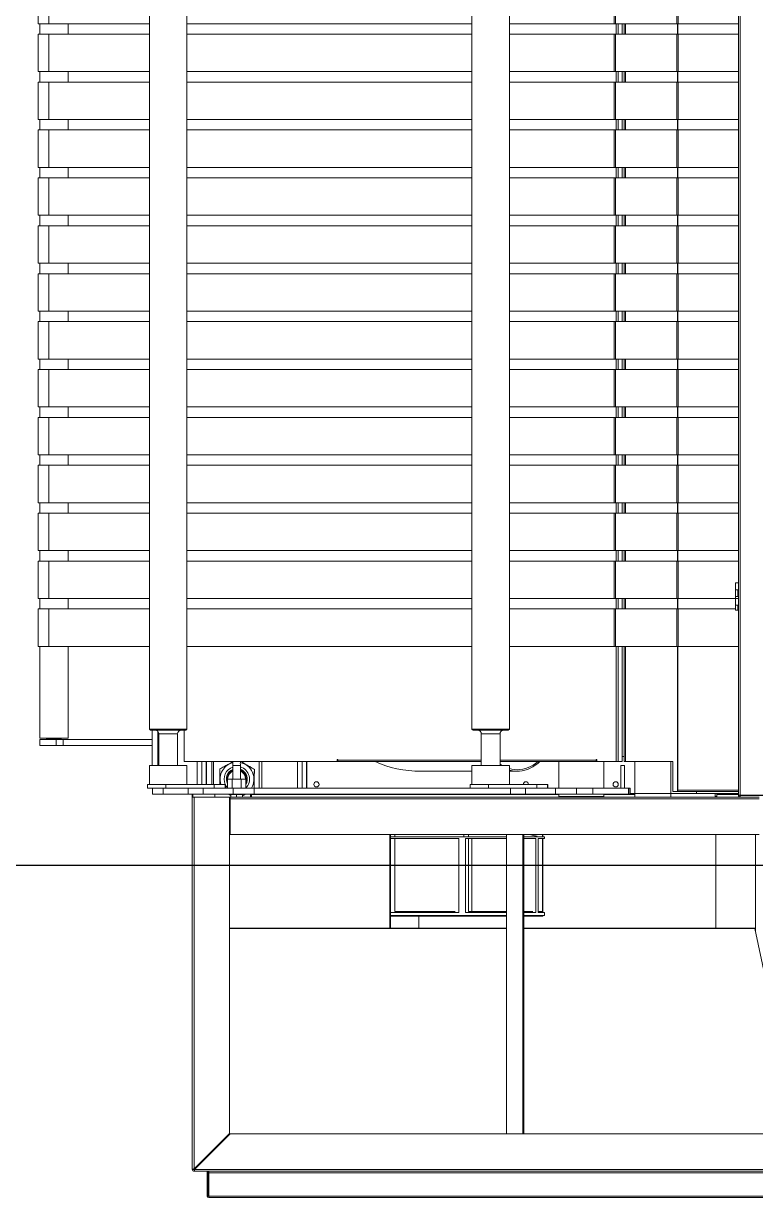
# Model space of a CAD drawing. Header units: millimetres. Extents: x 8553 to 64453, y 11523 to 72084.
# Drawn here: x 49673 to 50456, y 13649 to 14904 of the extents above; entities that cross this region are included whole.
import ezdxf

# ---------------------------------------------------------------- set-up
doc = ezdxf.new("R2010")
doc.units = ezdxf.units.MM
doc.layers.add('grey', color=254, linetype='Continuous')
doc.layers.add('tube_steam', color=140, linetype='Continuous')

msp = doc.modelspace()

# ---------------------------------------------------------------- linework, layer by layer
at = {"layer": 'grey', "linetype": 'Continuous', "lineweight": 15}
for p, q in [((50437.751, 14079.24), (50437.751, 16831.474)), ((50439.751, 16831.874), (50439.751, 14078.84)), ((49808.083, 16771.297), (49808.083, 14149.697)), ((49848.083, 14149.697), (49848.083, 16771.297)), ((50152.846, 16771.297), (50152.846, 14149.697)), ((50192.846, 14149.697), (50192.846, 16771.297)), ((49689.15, 14943.591), (49689.15, 14903.591)), ((49700.512, 14943.591), (49700.512, 14903.591)), ((50305.084, 14943.591), (50305.084, 14903.591)), ((50306.525, 14943.591), (50306.525, 14903.591)), ((50372.028, 14943.591), (50372.028, 14903.591)), ((50373.191, 14943.591), (50373.191, 14903.591)), ((49689.15, 14903.591), (49700.512, 14903.591)), ((49690.644, 14903.591), (49690.644, 14892.391)), ((49808.083, 14903.591), (49700.512, 14903.591)), ((49721.044, 14892.391), (49721.044, 14903.591)), ((50152.846, 14903.591), (49848.083, 14903.591)), ((50305.084, 14903.591), (50192.846, 14903.591)), ((50306.525, 14903.591), (50305.084, 14903.591)), ((50372.028, 14903.591), (50306.525, 14903.591)), ((50307.152, 14903.591), (50307.152, 14892.391)), ((50309.137, 14903.591), (50309.137, 14892.391)), ((50313.41, 14903.591), (50313.41, 14892.391)), ((50313.474, 14892.391), (50313.474, 14903.591)), ((50315.483, 14903.591), (50315.483, 14892.391)), ((50317.003, 14903.591), (50317.003, 14892.391)), ((50373.191, 14903.591), (50372.028, 14903.591)), ((50372.655, 14903.591), (50372.655, 14892.391)), ((50372.919, 14903.591), (50372.919, 14892.391)), ((50437.751, 14903.591), (50373.191, 14903.591)), ((49689.15, 14892.391), (49689.15, 14852.391)), ((49689.15, 14892.391), (49700.512, 14892.391)), ((49700.512, 14892.391), (49700.512, 14852.391)), ((49808.083, 14892.391), (49700.512, 14892.391)), ((50152.846, 14892.391), (49848.083, 14892.391)), ((50305.084, 14892.391), (50192.846, 14892.391)), ((50305.084, 14892.391), (50305.084, 14852.391)), ((50306.525, 14892.391), (50305.084, 14892.391)), ((50306.525, 14892.391), (50306.525, 14852.391)), ((50372.028, 14892.391), (50306.525, 14892.391)), ((50372.028, 14892.391), (50372.028, 14852.391)), ((50373.191, 14892.391), (50372.028, 14892.391)), ((50373.191, 14892.391), (50373.191, 14852.391)), ((50437.751, 14892.391), (50373.191, 14892.391)), ((49689.15, 14852.391), (49700.512, 14852.391)), ((49690.644, 14852.391), (49690.644, 14841.191)), ((49808.083, 14852.391), (49700.512, 14852.391)), ((49721.044, 14841.191), (49721.044, 14852.391)), ((50152.846, 14852.391), (49848.083, 14852.391)), ((50305.084, 14852.391), (50192.846, 14852.391)), ((50306.525, 14852.391), (50305.084, 14852.391)), ((50372.028, 14852.391), (50306.525, 14852.391)), ((50307.152, 14852.391), (50307.152, 14841.191)), ((50309.137, 14852.391), (50309.137, 14841.191)), ((50313.41, 14852.391), (50313.41, 14841.191)), ((50313.474, 14841.191), (50313.474, 14852.391)), ((50315.483, 14852.391), (50315.483, 14841.191)), ((50317.003, 14852.391), (50317.003, 14841.191)), ((50373.191, 14852.391), (50372.028, 14852.391)), ((50372.655, 14852.391), (50372.655, 14841.191)), ((50372.919, 14852.391), (50372.919, 14841.191)), ((50437.751, 14852.391), (50373.191, 14852.391)), ((49689.15, 14841.191), (49689.15, 14801.191)), ((49689.15, 14841.191), (49700.512, 14841.191)), ((49700.512, 14841.191), (49700.512, 14801.191)), ((49808.083, 14841.191), (49700.512, 14841.191)), ((50152.846, 14841.191), (49848.083, 14841.191)), ((50305.084, 14841.191), (50192.846, 14841.191)), ((50305.084, 14841.191), (50305.084, 14801.191)), ((50306.525, 14841.191), (50305.084, 14841.191)), ((50306.525, 14841.191), (50306.525, 14801.191)), ((50372.028, 14841.191), (50306.525, 14841.191)), ((50372.028, 14841.191), (50372.028, 14801.191)), ((50373.191, 14841.191), (50372.028, 14841.191)), ((50373.191, 14841.191), (50373.191, 14801.191)), ((50437.751, 14841.191), (50373.191, 14841.191)), ((49689.15, 14801.191), (49700.512, 14801.191)), ((49690.644, 14801.191), (49690.644, 14789.991)), ((49808.083, 14801.191), (49700.512, 14801.191)), ((49721.044, 14789.991), (49721.044, 14801.191)), ((50152.846, 14801.191), (49848.083, 14801.191)), ((50305.084, 14801.191), (50192.846, 14801.191)), ((50306.525, 14801.191), (50305.084, 14801.191)), ((50372.028, 14801.191), (50306.525, 14801.191)), ((50307.152, 14801.191), (50307.152, 14789.991)), ((50309.137, 14801.191), (50309.137, 14789.991)), ((50313.41, 14801.191), (50313.41, 14789.991)), ((50313.474, 14789.991), (50313.474, 14801.191)), ((50315.483, 14801.191), (50315.483, 14789.991)), ((50317.003, 14801.191), (50317.003, 14789.991)), ((50373.191, 14801.191), (50372.028, 14801.191)), ((50372.655, 14801.191), (50372.655, 14789.991)), ((50372.919, 14801.191), (50372.919, 14789.991)), ((50437.751, 14801.191), (50373.191, 14801.191)), ((49689.15, 14789.991), (49689.15, 14749.991)), ((49689.15, 14789.991), (49700.512, 14789.991)), ((49700.512, 14789.991), (49700.512, 14749.991)), ((49808.083, 14789.991), (49700.512, 14789.991)), ((50152.846, 14789.991), (49848.083, 14789.991)), ((50305.084, 14789.991), (50192.846, 14789.991)), ((50305.084, 14789.991), (50305.084, 14749.991)), ((50306.525, 14789.991), (50305.084, 14789.991)), ((50306.525, 14789.991), (50306.525, 14749.991)), ((50372.028, 14789.991), (50306.525, 14789.991)), ((50372.028, 14789.991), (50372.028, 14749.991)), ((50373.191, 14789.991), (50372.028, 14789.991)), ((50373.191, 14789.991), (50373.191, 14749.991)), ((50437.751, 14789.991), (50373.191, 14789.991)), ((49689.15, 14749.991), (49700.512, 14749.991)), ((49690.644, 14749.991), (49690.644, 14738.791)), ((49808.083, 14749.991), (49700.512, 14749.991)), ((49721.044, 14738.791), (49721.044, 14749.991)), ((50152.846, 14749.991), (49848.083, 14749.991)), ((50305.084, 14749.991), (50192.846, 14749.991)), ((50306.525, 14749.991), (50305.084, 14749.991)), ((50372.028, 14749.991), (50306.525, 14749.991)), ((50307.152, 14749.991), (50307.152, 14738.791)), ((50309.137, 14749.991), (50309.137, 14738.791)), ((50313.41, 14749.991), (50313.41, 14738.791)), ((50313.474, 14738.791), (50313.474, 14749.991)), ((50315.483, 14749.991), (50315.483, 14738.791)), ((50317.003, 14749.991), (50317.003, 14738.791)), ((50373.191, 14749.991), (50372.028, 14749.991)), ((50372.655, 14749.991), (50372.655, 14738.791)), ((50372.919, 14749.991), (50372.919, 14738.791)), ((50437.751, 14749.991), (50373.191, 14749.991)), ((49689.15, 14738.791), (49689.15, 14698.791)), ((49689.15, 14738.791), (49700.512, 14738.791)), ((49700.512, 14738.791), (49700.512, 14698.791)), ((49808.083, 14738.791), (49700.512, 14738.791)), ((50152.846, 14738.791), (49848.083, 14738.791)), ((50305.084, 14738.791), (50192.846, 14738.791)), ((50305.084, 14738.791), (50305.084, 14698.791)), ((50306.525, 14738.791), (50305.084, 14738.791)), ((50306.525, 14738.791), (50306.525, 14698.791)), ((50372.028, 14738.791), (50306.525, 14738.791)), ((50372.028, 14738.791), (50372.028, 14698.791)), ((50373.191, 14738.791), (50372.028, 14738.791)), ((50373.191, 14738.791), (50373.191, 14698.791)), ((50437.751, 14738.791), (50373.191, 14738.791)), ((49689.15, 14698.791), (49700.512, 14698.791)), ((49690.644, 14698.791), (49690.644, 14687.591)), ((49808.083, 14698.791), (49700.512, 14698.791)), ((49721.044, 14687.591), (49721.044, 14698.791)), ((50152.846, 14698.791), (49848.083, 14698.791)), ((50305.084, 14698.791), (50192.846, 14698.791)), ((50306.525, 14698.791), (50305.084, 14698.791)), ((50372.028, 14698.791), (50306.525, 14698.791)), ((50307.152, 14698.791), (50307.152, 14687.591)), ((50309.137, 14698.791), (50309.137, 14687.591)), ((50313.41, 14698.791), (50313.41, 14687.591)), ((50313.474, 14687.591), (50313.474, 14698.791)), ((50315.483, 14698.791), (50315.483, 14687.591)), ((50317.003, 14698.791), (50317.003, 14687.591)), ((50373.191, 14698.791), (50372.028, 14698.791)), ((50372.655, 14698.791), (50372.655, 14687.591)), ((50372.919, 14698.791), (50372.919, 14687.591)), ((50437.751, 14698.791), (50373.191, 14698.791)), ((49689.15, 14687.591), (49689.15, 14647.591)), ((49689.15, 14687.591), (49700.512, 14687.591)), ((49700.512, 14687.591), (49700.512, 14647.591)), ((49808.083, 14687.591), (49700.512, 14687.591)), ((50152.846, 14687.591), (49848.083, 14687.591)), ((50305.084, 14687.591), (50192.846, 14687.591)), ((50305.084, 14687.591), (50305.084, 14647.591)), ((50306.525, 14687.591), (50305.084, 14687.591)), ((50306.525, 14687.591), (50306.525, 14647.591)), ((50372.028, 14687.591), (50306.525, 14687.591)), ((50372.028, 14687.591), (50372.028, 14647.591)), ((50373.191, 14687.591), (50372.028, 14687.591)), ((50373.191, 14687.591), (50373.191, 14647.591)), ((50437.751, 14687.591), (50373.191, 14687.591)), ((49689.15, 14647.591), (49700.512, 14647.591)), ((49690.644, 14647.591), (49690.644, 14636.391)), ((49808.083, 14647.591), (49700.512, 14647.591)), ((49721.044, 14636.391), (49721.044, 14647.591)), ((50152.846, 14647.591), (49848.083, 14647.591)), ((50305.084, 14647.591), (50192.846, 14647.591)), ((50306.525, 14647.591), (50305.084, 14647.591)), ((50372.028, 14647.591), (50306.525, 14647.591)), ((50307.152, 14647.591), (50307.152, 14636.391)), ((50309.137, 14647.591), (50309.137, 14636.391)), ((50313.41, 14647.591), (50313.41, 14636.391)), ((50313.474, 14636.391), (50313.474, 14647.591)), ((50315.483, 14647.591), (50315.483, 14636.391)), ((50317.003, 14647.591), (50317.003, 14636.391)), ((50373.191, 14647.591), (50372.028, 14647.591)), ((50372.655, 14647.591), (50372.655, 14636.391)), ((50372.919, 14647.591), (50372.919, 14636.391)), ((50437.751, 14647.591), (50373.191, 14647.591)), ((49689.15, 14636.391), (49689.15, 14596.391)), ((49689.15, 14636.391), (49700.512, 14636.391)), ((49700.512, 14636.391), (49700.512, 14596.391)), ((49808.083, 14636.391), (49700.512, 14636.391)), ((50152.846, 14636.391), (49848.083, 14636.391)), ((50305.084, 14636.391), (50192.846, 14636.391)), ((50305.084, 14636.391), (50305.084, 14596.391)), ((50306.525, 14636.391), (50305.084, 14636.391)), ((50306.525, 14636.391), (50306.525, 14596.391)), ((50372.028, 14636.391), (50306.525, 14636.391)), ((50372.028, 14636.391), (50372.028, 14596.391)), ((50373.191, 14636.391), (50372.028, 14636.391)), ((50373.191, 14636.391), (50373.191, 14596.391)), ((50437.751, 14636.391), (50373.191, 14636.391)), ((49689.15, 14596.391), (49700.512, 14596.391)), ((49690.644, 14596.391), (49690.644, 14585.191)), ((49808.083, 14596.391), (49700.512, 14596.391)), ((49721.044, 14585.191), (49721.044, 14596.391)), ((50152.846, 14596.391), (49848.083, 14596.391)), ((50305.084, 14596.391), (50192.846, 14596.391)), ((50306.525, 14596.391), (50305.084, 14596.391)), ((50372.028, 14596.391), (50306.525, 14596.391)), ((50307.152, 14596.391), (50307.152, 14585.191)), ((50309.137, 14596.391), (50309.137, 14585.191)), ((50313.41, 14596.391), (50313.41, 14585.191)), ((50313.474, 14585.191), (50313.474, 14596.391)), ((50315.483, 14596.391), (50315.483, 14585.191)), ((50317.003, 14596.391), (50317.003, 14585.191)), ((50373.191, 14596.391), (50372.028, 14596.391)), ((50372.655, 14596.391), (50372.655, 14585.191)), ((50372.919, 14596.391), (50372.919, 14585.191)), ((50437.751, 14596.391), (50373.191, 14596.391)), ((49689.15, 14585.191), (49689.15, 14545.191)), ((49689.15, 14585.191), (49700.512, 14585.191)), ((49700.512, 14585.191), (49700.512, 14545.191)), ((49808.083, 14585.191), (49700.512, 14585.191)), ((50152.846, 14585.191), (49848.083, 14585.191)), ((50305.084, 14585.191), (50192.846, 14585.191)), ((50305.084, 14585.191), (50305.084, 14545.191)), ((50306.525, 14585.191), (50305.084, 14585.191)), ((50306.525, 14585.191), (50306.525, 14545.191)), ((50372.028, 14585.191), (50306.525, 14585.191)), ((50372.028, 14585.191), (50372.028, 14545.191)), ((50373.191, 14585.191), (50372.028, 14585.191)), ((50373.191, 14585.191), (50373.191, 14545.191)), ((50437.751, 14585.191), (50373.191, 14585.191)), ((49689.15, 14545.191), (49700.512, 14545.191)), ((49690.644, 14545.191), (49690.644, 14533.991)), ((49808.083, 14545.191), (49700.512, 14545.191)), ((49721.044, 14533.991), (49721.044, 14545.191)), ((50152.846, 14545.191), (49848.083, 14545.191)), ((50305.084, 14545.191), (50192.846, 14545.191)), ((50306.525, 14545.191), (50305.084, 14545.191)), ((50372.028, 14545.191), (50306.525, 14545.191)), ((50307.152, 14545.191), (50307.152, 14533.991)), ((50309.137, 14545.191), (50309.137, 14533.991)), ((50313.41, 14545.191), (50313.41, 14533.991)), ((50313.474, 14533.991), (50313.474, 14545.191)), ((50315.483, 14545.191), (50315.483, 14533.991)), ((50317.003, 14545.191), (50317.003, 14533.991)), ((50373.191, 14545.191), (50372.028, 14545.191)), ((50372.655, 14545.191), (50372.655, 14533.991)), ((50372.919, 14545.191), (50372.919, 14533.991)), ((50437.751, 14545.191), (50373.191, 14545.191)), ((49689.15, 14533.991), (49689.15, 14493.991)), ((49689.15, 14533.991), (49700.512, 14533.991)), ((49700.512, 14533.991), (49700.512, 14493.991)), ((49808.083, 14533.991), (49700.512, 14533.991)), ((50152.846, 14533.991), (49848.083, 14533.991)), ((50305.084, 14533.991), (50192.846, 14533.991)), ((50305.084, 14533.991), (50305.084, 14493.991)), ((50306.525, 14533.991), (50305.084, 14533.991)), ((50306.525, 14533.991), (50306.525, 14493.991)), ((50372.028, 14533.991), (50306.525, 14533.991)), ((50372.028, 14533.991), (50372.028, 14493.991)), ((50373.191, 14533.991), (50372.028, 14533.991)), ((50373.191, 14533.991), (50373.191, 14493.991)), ((50437.751, 14533.991), (50373.191, 14533.991)), ((49689.15, 14493.991), (49700.512, 14493.991)), ((49690.644, 14493.991), (49690.644, 14482.791)), ((49808.083, 14493.991), (49700.512, 14493.991)), ((49721.044, 14482.791), (49721.044, 14493.991)), ((50152.846, 14493.991), (49848.083, 14493.991)), ((50305.084, 14493.991), (50192.846, 14493.991)), ((50306.525, 14493.991), (50305.084, 14493.991)), ((50372.028, 14493.991), (50306.525, 14493.991)), ((50307.152, 14493.991), (50307.152, 14482.791)), ((50309.137, 14493.991), (50309.137, 14482.791)), ((50313.41, 14493.991), (50313.41, 14482.791)), ((50313.474, 14482.791), (50313.474, 14493.991)), ((50315.483, 14493.991), (50315.483, 14482.791)), ((50317.003, 14493.991), (50317.003, 14482.791)), ((50373.191, 14493.991), (50372.028, 14493.991)), ((50372.655, 14493.991), (50372.655, 14482.791)), ((50372.919, 14493.991), (50372.919, 14482.791)), ((50437.751, 14493.991), (50373.191, 14493.991)), ((49689.15, 14482.791), (49689.15, 14442.791)), ((49689.15, 14482.791), (49700.512, 14482.791)), ((49700.512, 14482.791), (49700.512, 14442.791)), ((49808.083, 14482.791), (49700.512, 14482.791)), ((50152.846, 14482.791), (49848.083, 14482.791)), ((50305.084, 14482.791), (50192.846, 14482.791)), ((50305.084, 14482.791), (50305.084, 14442.791)), ((50306.525, 14482.791), (50305.084, 14482.791)), ((50306.525, 14482.791), (50306.525, 14442.791)), ((50372.028, 14482.791), (50306.525, 14482.791)), ((50372.028, 14482.791), (50372.028, 14442.791)), ((50373.191, 14482.791), (50372.028, 14482.791)), ((50373.191, 14482.791), (50373.191, 14442.791)), ((50437.751, 14482.791), (50373.191, 14482.791)), ((49689.15, 14442.791), (49700.512, 14442.791)), ((49689.15, 14431.591), (49689.15, 14391.591)), ((49689.15, 14431.591), (49700.512, 14431.591)), ((49690.644, 14442.791), (49690.644, 14431.591)), ((49808.083, 14442.791), (49700.512, 14442.791)), ((49700.512, 14431.591), (49700.512, 14391.591)), ((49808.083, 14431.591), (49700.512, 14431.591)), ((49721.044, 14431.591), (49721.044, 14442.791)), ((50152.846, 14442.791), (49848.083, 14442.791)), ((50152.846, 14431.591), (49848.083, 14431.591)), ((50305.084, 14442.791), (50192.846, 14442.791)), ((50305.084, 14431.591), (50192.846, 14431.591)), ((50306.525, 14442.791), (50305.084, 14442.791)), ((50305.084, 14431.591), (50305.084, 14391.591)), ((50306.525, 14431.591), (50305.084, 14431.591)), ((50372.028, 14442.791), (50306.525, 14442.791)), ((50306.525, 14431.591), (50306.525, 14391.591)), ((50372.028, 14431.591), (50306.525, 14431.591)), ((50307.152, 14442.791), (50307.152, 14431.591)), ((50309.137, 14442.791), (50309.137, 14431.591)), ((50313.41, 14442.791), (50313.41, 14431.591)), ((50313.474, 14431.591), (50313.474, 14442.791)), ((50315.483, 14442.791), (50315.483, 14431.591)), ((50317.003, 14442.791), (50317.003, 14431.591)), ((50373.191, 14442.791), (50372.028, 14442.791)), ((50372.028, 14431.591), (50372.028, 14391.591)), ((50373.191, 14431.591), (50372.028, 14431.591)), ((50372.655, 14442.791), (50372.655, 14431.591)), ((50372.919, 14442.791), (50372.919, 14431.591)), ((50437.751, 14442.791), (50373.191, 14442.791)), ((50373.191, 14431.591), (50373.191, 14391.591)), ((50437.751, 14431.591), (50373.191, 14431.591)), ((49689.15, 14391.591), (49700.512, 14391.591)), ((49690.644, 14391.591), (49690.644, 14380.391)), ((49808.083, 14391.591), (49700.512, 14391.591)), ((49721.044, 14380.391), (49721.044, 14391.591)), ((50152.846, 14391.591), (49848.083, 14391.591)), ((50305.084, 14391.591), (50192.846, 14391.591)), ((50306.525, 14391.591), (50305.084, 14391.591)), ((50372.028, 14391.591), (50306.525, 14391.591)), ((50307.152, 14391.591), (50307.152, 14380.391)), ((50309.137, 14391.591), (50309.137, 14380.391)), ((50313.41, 14391.591), (50313.41, 14380.391)), ((50313.474, 14380.391), (50313.474, 14391.591)), ((50315.483, 14391.591), (50315.483, 14380.391)), ((50317.003, 14391.591), (50317.003, 14380.391)), ((50373.191, 14391.591), (50372.028, 14391.591)), ((50372.655, 14391.591), (50372.655, 14380.391)), ((50372.919, 14391.591), (50372.919, 14380.391)), ((50437.751, 14391.591), (50373.191, 14391.591)), ((49689.15, 14380.391), (49689.15, 14340.391)), ((49689.15, 14380.391), (49700.512, 14380.391)), ((49700.512, 14380.391), (49700.512, 14340.391)), ((49808.083, 14380.391), (49700.512, 14380.391)), ((50152.846, 14380.391), (49848.083, 14380.391)), ((50305.084, 14380.391), (50192.846, 14380.391)), ((50305.084, 14380.391), (50305.084, 14340.391)), ((50306.525, 14380.391), (50305.084, 14380.391)), ((50306.525, 14380.391), (50306.525, 14340.391)), ((50372.028, 14380.391), (50306.525, 14380.391)), ((50372.028, 14380.391), (50372.028, 14340.391)), ((50373.191, 14380.391), (50372.028, 14380.391)), ((50373.191, 14380.391), (50373.191, 14340.391)), ((50437.751, 14380.391), (50373.191, 14380.391)), ((49689.15, 14340.391), (49700.512, 14340.391)), ((49690.644, 14340.391), (49690.644, 14329.191)), ((49808.083, 14340.391), (49700.512, 14340.391)), ((49721.044, 14329.191), (49721.044, 14340.391)), ((50152.846, 14340.391), (49848.083, 14340.391)), ((50305.084, 14340.391), (50192.846, 14340.391)), ((50306.525, 14340.391), (50305.084, 14340.391)), ((50372.028, 14340.391), (50306.525, 14340.391)), ((50307.152, 14340.391), (50307.152, 14329.191)), ((50309.137, 14340.391), (50309.137, 14329.191)), ((50313.41, 14340.391), (50313.41, 14329.191)), ((50313.474, 14329.191), (50313.474, 14340.391)), ((50315.483, 14340.391), (50315.483, 14329.191)), ((50317.003, 14340.391), (50317.003, 14329.191)), ((50373.191, 14340.391), (50372.028, 14340.391)), ((50372.655, 14340.391), (50372.655, 14329.191)), ((50372.919, 14340.391), (50372.919, 14329.191)), ((50437.751, 14340.391), (50373.191, 14340.391)), ((49689.15, 14329.191), (49689.15, 14289.191)), ((49689.15, 14329.191), (49700.512, 14329.191)), ((49700.512, 14329.191), (49700.512, 14289.191)), ((49808.083, 14329.191), (49700.512, 14329.191)), ((50152.846, 14329.191), (49848.083, 14329.191)), ((50305.084, 14329.191), (50192.846, 14329.191)), ((50305.084, 14329.191), (50305.084, 14289.191)), ((50306.525, 14329.191), (50305.084, 14329.191)), ((50306.525, 14329.191), (50306.525, 14289.191)), ((50372.028, 14329.191), (50306.525, 14329.191)), ((50372.028, 14329.191), (50372.028, 14289.191)), ((50373.191, 14329.191), (50372.028, 14329.191)), ((50373.191, 14329.191), (50373.191, 14289.191)), ((50437.751, 14329.191), (50373.191, 14329.191)), ((50434.732, 14305.898), (50437.132, 14305.898)), ((50434.732, 14305.898), (50434.732, 14298.543)), ((50437.132, 14305.898), (50437.751, 14305.81)), ((50434.732, 14298.543), (50437.132, 14298.543)), ((50434.732, 14291.375), (50434.732, 14298.543)), ((50437.132, 14298.543), (50437.751, 14298.63)), ((50437.132, 14291.375), (50437.132, 14298.543)), ((49689.15, 14289.191), (49700.512, 14289.191)), ((49690.644, 14289.191), (49690.644, 14277.991)), ((49808.083, 14289.191), (49700.512, 14289.191)), ((49721.044, 14277.991), (49721.044, 14289.191)), ((50152.846, 14289.191), (49848.083, 14289.191)), ((50305.084, 14289.191), (50192.846, 14289.191)), ((50306.525, 14289.191), (50305.084, 14289.191)), ((50372.028, 14289.191), (50306.525, 14289.191)), ((50307.152, 14289.191), (50307.152, 14277.991)), ((50309.137, 14289.191), (50309.137, 14277.991)), ((50313.41, 14289.191), (50313.41, 14277.991)), ((50313.474, 14277.991), (50313.474, 14289.191)), ((50315.483, 14289.191), (50315.483, 14277.991)), ((50317.003, 14289.191), (50317.003, 14277.991)), ((50373.191, 14289.191), (50372.028, 14289.191)), ((50372.655, 14289.191), (50372.655, 14277.991)), ((50372.919, 14289.191), (50372.919, 14277.991)), ((50434.732, 14289.191), (50373.191, 14289.191)), ((50434.732, 14291.375), (50437.132, 14291.375)), ((50434.732, 14291.375), (50434.732, 14289.383)), ((50434.732, 14281.993), (50434.732, 14289.383)), ((50434.732, 14289.383), (50437.751, 14289.383)), ((50434.732, 14281.993), (50437.751, 14281.993)), ((50434.732, 14281.993), (50434.732, 14276.817)), ((50437.132, 14291.375), (50437.751, 14291.462)), ((50437.132, 14281.993), (50437.132, 14276.817)), ((49689.15, 14277.991), (49689.15, 14237.991)), ((49689.15, 14277.991), (49700.512, 14277.991)), ((49700.512, 14277.991), (49700.512, 14237.991)), ((49808.083, 14277.991), (49700.512, 14277.991)), ((50152.846, 14277.991), (49848.083, 14277.991)), ((50305.084, 14277.991), (50192.846, 14277.991)), ((50305.084, 14277.991), (50305.084, 14237.991)), ((50306.525, 14277.991), (50305.084, 14277.991)), ((50306.525, 14277.991), (50306.525, 14237.991)), ((50372.028, 14277.991), (50306.525, 14277.991)), ((50372.028, 14277.991), (50372.028, 14237.991)), ((50373.191, 14277.991), (50372.028, 14277.991)), ((50373.191, 14277.991), (50373.191, 14237.991)), ((50434.732, 14277.991), (50373.191, 14277.991)), ((50434.732, 14276.817), (50437.132, 14276.817)), ((50437.132, 14276.817), (50437.751, 14276.904)), ((49689.15, 14237.991), (49700.512, 14237.991)), ((49690.644, 14237.991), (49690.644, 14139.757)), ((49808.083, 14237.991), (49700.512, 14237.991)), ((49721.044, 14139.757), (49721.044, 14237.991)), ((50152.846, 14237.991), (49848.083, 14237.991)), ((50305.084, 14237.991), (50192.846, 14237.991)), ((50306.525, 14237.991), (50305.084, 14237.991)), ((50372.028, 14237.991), (50306.525, 14237.991)), ((50307.152, 14237.991), (50307.152, 14114.988)), ((50309.137, 14237.991), (50309.137, 14114.988)), ((50313.41, 14237.991), (50313.41, 14114.988)), ((50313.474, 14114.988), (50313.474, 14237.991)), ((50315.483, 14237.991), (50315.483, 14114.988)), ((50317.003, 14237.991), (50317.003, 14114.988)), ((50373.191, 14237.991), (50372.028, 14237.991)), ((50372.655, 14237.991), (50372.655, 14082.988)), ((50372.919, 14237.991), (50372.919, 14084.508)), ((50437.751, 14237.991), (50373.191, 14237.991)), ((49808.083, 14149.697), (49809.283, 14148.497)), ((49808.083, 14149.697), (49848.083, 14149.697)), ((49846.883, 14148.497), (49809.283, 14148.497)), ((49810.923, 14110.557), (49810.923, 14148.497)), ((49817.052, 14110.557), (49817.052, 14147.177)), ((49818.034, 14145.117), (49818.034, 14110.557)), ((49818.083, 14144.497), (49818.083, 14110.557)), ((49818.083, 14144.497), (49837.835, 14144.497)), ((49837.835, 14144.497), (49838.083, 14144.497)), ((49838.083, 14110.557), (49838.083, 14144.497)), ((49844.968, 14148.497), (49844.968, 14114.988)), ((49846.883, 14148.497), (49848.083, 14149.697)), ((50152.846, 14149.697), (50154.046, 14148.497)), ((50152.846, 14149.697), (50192.846, 14149.697)), ((50191.646, 14148.497), (50154.046, 14148.497)), ((50162.846, 14144.497), (50162.846, 14110.557)), ((50162.846, 14144.497), (50182.599, 14144.497)), ((50182.599, 14144.497), (50182.846, 14144.497)), ((50182.846, 14110.557), (50182.846, 14144.497)), ((50191.646, 14148.497), (50192.846, 14149.697)), ((49690.644, 14139.757), (49698.2, 14139.757)), ((49690.644, 14138.557), (49690.644, 14132.157)), ((49690.644, 14138.557), (49708.339, 14138.557)), ((49690.644, 14132.157), (49708.339, 14132.157)), ((49698.044, 14139.757), (49698.044, 14138.957)), ((49698.044, 14138.957), (49698.444, 14138.557)), ((49713.644, 14138.957), (49698.044, 14138.957)), ((49698.2, 14139.757), (49721.044, 14139.757)), ((49708.339, 14132.157), (49708.339, 14138.557)), ((49708.339, 14138.557), (49715.571, 14138.557)), ((49715.571, 14132.157), (49708.339, 14132.157)), ((49713.244, 14138.557), (49713.644, 14138.957)), ((49713.644, 14138.957), (49713.644, 14139.757)), ((49715.571, 14138.557), (49715.571, 14132.157)), ((49715.571, 14138.557), (49810.923, 14138.557)), ((49715.571, 14132.157), (49810.923, 14132.157)), ((49810.923, 14132.157), (49810.923, 14138.557)), ((49817.973, 14138.557), (49818.034, 14138.557)), ((49817.973, 14132.157), (49817.973, 14138.557)), ((49818.034, 14132.157), (49817.973, 14132.157)), ((50008.69, 14117.188), (50009.266, 14117.188)), ((50008.69, 14114.988), (50008.69, 14117.188)), ((50009.027, 14114.988), (50009.027, 14117.188)), ((50009.266, 14117.188), (50009.266, 14116.588)), ((50285.655, 14117.188), (50286.231, 14117.188)), ((50285.655, 14116.588), (50285.655, 14117.188)), ((50285.992, 14116.588), (50285.992, 14117.188)), ((50286.231, 14117.188), (50286.231, 14114.988)), ((50315.483, 14120.188), (50313.474, 14120.188)), ((49808.083, 14110.557), (49808.083, 14090.557)), ((49808.083, 14110.557), (49848.083, 14110.557)), ((50008.69, 14114.988), (49844.968, 14114.988)), ((49848.083, 14090.557), (49848.083, 14110.557)), ((49859.19, 14090.557), (49859.19, 14114.988)), ((49864.172, 14090.557), (49864.172, 14114.988)), ((49868.777, 14090.557), (49868.777, 14114.988)), ((49868.947, 14090.557), (49868.947, 14114.988)), ((49874.551, 14114.988), (49874.551, 14090.557)), ((49876.551, 14114.988), (49876.551, 14090.557)), ((49897.19, 14114.988), (49897.19, 14113.957)), ((49897.19, 14111.971), (49897.19, 14096.157)), ((49897.19, 14110.557), (49897.19, 14096.157)), ((49897.19, 14110.557), (49905.19, 14110.557)), ((49905.19, 14113.957), (49905.19, 14114.988)), ((49905.19, 14096.157), (49905.19, 14111.971)), ((49905.19, 14096.157), (49905.19, 14110.557)), ((49920.168, 14106.548), (49920.201, 14106.548)), ((49925.294, 14114.988), (49925.294, 14086.557)), ((49928.142, 14114.988), (49928.142, 14086.557)), ((49966.45, 14114.988), (49966.45, 14086.557)), ((49971.432, 14114.988), (49971.432, 14086.557)), ((49976.037, 14114.988), (49976.037, 14086.557)), ((49976.206, 14086.557), (49976.206, 14114.988)), ((50009.027, 14114.988), (50008.69, 14114.988)), ((50009.266, 14116.588), (50162.846, 14116.588)), ((50009.716, 14114.988), (50162.846, 14114.988)), ((50152.846, 14110.557), (50152.846, 14090.557)), ((50152.846, 14110.557), (50192.846, 14110.557)), ((50182.846, 14116.588), (50285.655, 14116.588)), ((50182.846, 14114.988), (50286.105, 14114.988)), ((50192.846, 14090.557), (50192.846, 14110.557)), ((50245.751, 14114.988), (50245.751, 14086.557)), ((50285.992, 14116.588), (50285.655, 14116.588)), ((50286.105, 14116.188), (50286.105, 14114.988)), ((50286.105, 14116.188), (50286.231, 14116.188)), ((50286.105, 14114.988), (50286.231, 14114.988)), ((50307.152, 14114.988), (50286.231, 14114.988)), ((50293.751, 14086.557), (50293.751, 14114.988)), ((50309.137, 14114.988), (50307.152, 14114.988)), ((50313.41, 14114.988), (50309.137, 14114.988)), ((50311.964, 14110.557), (50311.964, 14086.557)), ((50311.964, 14110.557), (50315.964, 14110.557)), ((50313.474, 14114.988), (50313.41, 14114.988)), ((50315.483, 14114.988), (50317.003, 14114.988)), ((50315.964, 14086.557), (50315.964, 14110.557)), ((50367.483, 14114.988), (50317.003, 14114.988)), ((50327.118, 14080.957), (50327.118, 14114.988)), ((50365.518, 14080.957), (50365.518, 14114.988)), ((50367.483, 14082.988), (50367.483, 14114.988)), ((49891.491, 14086.557), (49891.491, 14096.157)), ((49896.325, 14096.157), (49891.491, 14096.157)), ((49896.325, 14086.557), (49896.325, 14096.157)), ((49906.024, 14096.157), (49896.325, 14096.157)), ((49906.024, 14086.557), (49906.024, 14096.157)), ((49910.889, 14096.157), (49906.024, 14096.157)), ((49910.889, 14086.557), (49910.889, 14096.157)), ((50098.062, 14104.604), (50152.846, 14104.604)), ((50192.846, 14104.604), (50201.3, 14104.604)), ((49806.083, 14090.557), (49806.083, 14086.557)), ((49806.083, 14090.557), (49825.678, 14090.557)), ((49806.083, 14086.557), (49825.678, 14086.557)), ((49811.167, 14086.557), (49811.167, 14080.157)), ((49822.561, 14080.157), (49811.167, 14080.157)), ((49822.561, 14086.557), (49822.561, 14080.157)), ((49849.301, 14080.157), (49822.561, 14080.157)), ((49825.678, 14086.557), (49825.678, 14090.557)), ((49825.678, 14090.557), (49877.374, 14090.557)), ((49825.678, 14086.557), (49877.374, 14086.557)), ((49849.301, 14080.157), (49849.301, 14086.557)), ((49865.425, 14080.157), (49849.301, 14080.157)), ((49853.751, 14080.157), (49853.751, 14076.957)), ((49854.551, 14080.157), (49854.551, 14076.957)), ((49865.425, 14086.557), (49865.425, 14080.157)), ((49865.425, 14080.157), (49897.532, 14080.157)), ((49877.374, 14086.557), (49877.374, 14090.557)), ((49877.374, 14090.557), (49888.805, 14090.557)), ((49887.085, 14086.557), (49877.374, 14086.557)), ((49877.751, 14076.957), (49877.751, 14080.157)), ((49887.085, 14086.557), (49897.532, 14086.557)), ((49888.805, 14090.557), (49888.805, 14086.557)), ((49888.805, 14090.557), (49888.847, 14090.557)), ((49888.847, 14086.557), (49888.847, 14090.557)), ((49888.847, 14090.557), (49889.397, 14090.557)), ((49889.397, 14086.557), (49889.397, 14090.557)), ((49895.338, 14080.157), (49894.898, 14079.757)), ((49894.898, 14079.757), (49894.898, 14076.957)), ((49894.898, 14079.757), (49898.044, 14079.757)), ((49897.532, 14080.157), (49897.532, 14086.557)), ((49897.532, 14086.557), (49919.936, 14086.557)), ((49919.936, 14080.157), (49897.532, 14080.157)), ((49898.044, 14079.757), (49901.19, 14079.757)), ((49901.19, 14079.757), (49901.19, 14076.957)), ((49901.19, 14079.757), (49904.336, 14079.757)), ((49904.336, 14079.757), (49907.482, 14079.757)), ((49907.482, 14079.757), (49907.042, 14080.157)), ((49907.482, 14078.341), (49910.72, 14080.157)), ((49907.482, 14079.757), (49907.482, 14076.957)), ((49916.151, 14076.957), (49916.151, 14080.157)), ((49916.951, 14080.157), (49916.951, 14079.597)), ((49916.951, 14079.597), (49916.951, 14076.957)), ((49916.951, 14079.597), (50245.751, 14079.597)), ((49919.936, 14086.557), (49919.936, 14080.157)), ((50150.846, 14086.557), (49919.936, 14086.557)), ((50194.065, 14080.157), (49919.936, 14080.157)), ((50150.846, 14090.557), (50150.846, 14086.557)), ((50150.846, 14090.557), (50170.441, 14090.557)), ((50150.846, 14086.557), (50170.441, 14086.557)), ((50170.441, 14086.557), (50170.441, 14090.557)), ((50170.441, 14090.557), (50222.137, 14090.557)), ((50170.441, 14086.557), (50222.137, 14086.557)), ((50194.065, 14080.157), (50194.065, 14086.557)), ((50210.189, 14080.157), (50194.065, 14080.157)), ((50210.189, 14086.557), (50210.189, 14080.157)), ((50210.189, 14080.157), (50242.295, 14080.157)), ((50222.137, 14086.557), (50222.137, 14090.557)), ((50222.137, 14090.557), (50233.568, 14090.557)), ((50231.849, 14086.557), (50222.137, 14086.557)), ((50231.849, 14086.557), (50242.295, 14086.557)), ((50233.568, 14090.557), (50233.568, 14086.557)), ((50233.568, 14090.557), (50233.61, 14090.557)), ((50233.61, 14086.557), (50233.61, 14090.557)), ((50233.61, 14090.557), (50234.16, 14090.557)), ((50234.16, 14086.557), (50234.16, 14090.557)), ((50242.295, 14080.157), (50242.295, 14086.557)), ((50242.295, 14086.557), (50264.699, 14086.557)), ((50264.699, 14080.157), (50242.295, 14080.157)), ((50245.751, 14080.157), (50245.751, 14077.757)), ((50264.699, 14086.557), (50264.699, 14080.157)), ((50282.246, 14086.557), (50264.699, 14086.557)), ((50282.246, 14080.157), (50264.699, 14080.157)), ((50282.246, 14080.157), (50282.246, 14086.557)), ((50282.246, 14086.557), (50311.964, 14086.557)), ((50320.11, 14080.157), (50282.246, 14080.157)), ((50293.751, 14077.757), (50293.751, 14080.157)), ((50293.751, 14079.597), (50327.118, 14079.597)), ((50311.964, 14086.557), (50315.964, 14086.557)), ((50315.964, 14086.557), (50320.11, 14086.557)), ((50320.11, 14086.557), (50320.11, 14080.157)), ((50320.713, 14086.557), (50320.11, 14086.557)), ((50320.713, 14080.157), (50320.11, 14080.157)), ((50320.713, 14080.157), (50320.713, 14086.557)), ((50320.713, 14086.557), (50321.999, 14086.557)), ((50321.999, 14080.157), (50320.713, 14080.157)), ((50321.999, 14080.157), (50321.999, 14086.557)), ((50327.118, 14080.957), (50321.999, 14080.957)), ((50365.518, 14080.957), (50327.118, 14080.957)), ((50327.118, 14076.957), (50327.118, 14080.957)), ((50392.951, 14080.957), (50365.518, 14080.957)), ((50365.518, 14076.957), (50365.518, 14080.957)), ((50367.483, 14082.988), (50372.655, 14082.988)), ((50372.655, 14082.988), (50372.919, 14082.988)), ((50372.919, 14084.508), (50372.919, 14082.988)), ((50372.919, 14084.508), (50437.751, 14084.508)), ((50372.919, 14082.988), (50437.751, 14082.988)), ((50392.951, 14080.957), (50392.951, 14082.988)), ((50392.951, 14080.957), (50437.751, 14080.957)), ((50412.951, 14076.957), (50412.951, 14080.957)), ((50414.551, 14080.957), (50414.551, 14079.597)), ((50414.551, 14079.597), (50414.551, 14076.957)), ((50414.551, 14079.597), (50437.751, 14079.597)), ((49853.751, 14076.957), (49855.751, 14076.957)), ((49853.751, 13678.957), (49853.751, 14076.957)), ((49855.751, 13679.523), (49855.751, 14076.957)), ((49893.751, 14076.957), (49855.751, 14076.957)), ((49894.151, 14076.957), (49893.751, 14076.957)), ((49893.751, 13717.523), (49893.751, 14076.957)), ((49893.751, 14075.357), (49894.151, 14075.357)), ((49893.751, 14070.557), (49894.151, 14070.557)), ((49894.151, 14075.197), (49894.151, 14076.957)), ((49894.151, 14076.957), (50460.151, 14076.957)), ((49894.151, 14075.197), (50460.151, 14075.197)), ((49894.151, 14075.197), (49894.151, 14036.957)), ((49916.151, 14077.757), (49916.951, 14077.757)), ((50245.751, 14077.757), (50293.751, 14077.757)), ((50412.951, 14077.757), (50414.551, 14077.757)), ((50437.751, 14079.24), (50437.751, 14078.957)), ((50437.751, 14078.957), (50438.874, 14078.957)), ((50439.751, 14078.84), (50483.751, 14078.84)), ((50483.751, 14078.557), (50439.751, 14078.557)), ((50439.751, 14078.557), (50439.751, 14076.957)), ((49893.751, 14046.557), (49894.151, 14046.557)), ((49893.751, 14036.957), (49894.151, 14036.957)), ((49894.151, 14036.957), (50460.151, 14036.957)), ((50064.972, 14036.957), (50064.972, 13936.957)), ((50065.69, 13936.957), (50065.69, 14036.957)), ((50189.738, 14034.46), (50065.69, 14034.46)), ((50138.862, 14032.86), (50065.69, 14032.86)), ((50070.287, 14036.957), (50070.287, 14034.459)), ((50070.287, 14032.86), (50070.287, 13954.557)), ((50138.862, 14032.86), (50138.862, 13953.66)), ((50144.049, 14036.957), (50144.049, 14034.459)), ((50189.738, 14032.86), (50145.934, 14032.86)), ((50145.934, 14032.86), (50145.934, 13953.66)), ((50149.322, 14036.957), (50149.322, 14034.459)), ((50149.322, 14032.86), (50149.322, 13954.557)), ((50152.774, 13954.557), (50152.774, 14032.86)), ((50189.738, 14036.957), (50189.738, 13716.957)), ((50207.264, 13716.957), (50207.264, 14036.957)), ((50208.421, 13716.957), (50208.421, 14036.957)), ((50230.551, 14034.46), (50208.421, 14034.46)), ((50221.161, 14032.86), (50208.421, 14032.86)), ((50221.161, 14032.86), (50221.161, 13953.66)), ((50230.551, 14032.86), (50223.648, 14032.86)), ((50223.648, 14032.86), (50223.648, 13953.66)), ((50228.426, 14036.957), (50228.426, 14034.459)), ((50228.426, 14032.86), (50228.426, 13954.557)), ((50228.55, 14036.957), (50228.55, 14034.526)), ((50228.55, 14032.86), (50228.55, 13954.557)), ((50230.551, 14032.86), (50230.551, 14034.46)), ((50413.697, 14036.957), (50413.697, 13936.957)), ((50456.076, 13933.133), (50456.076, 14036.957)), ((50070.287, 13954.557), (50134.791, 13954.557)), ((50149.322, 13954.557), (50189.738, 13954.557)), ((50208.421, 13954.557), (50218.047, 13954.557)), ((50223.648, 13954.557), (50228.426, 13954.557)), ((50228.55, 13954.557), (50228.551, 13954.557)), ((50228.551, 13953.66), (50228.551, 13954.557)), ((50138.862, 13953.66), (50065.69, 13953.66)), ((50189.738, 13950.46), (50065.69, 13950.46)), ((50065.69, 13949.757), (50189.738, 13949.757)), ((50096.151, 13936.957), (50096.151, 13949.757)), ((50189.738, 13953.66), (50145.934, 13953.66)), ((50221.161, 13953.66), (50208.421, 13953.66)), ((50230.551, 13950.46), (50208.421, 13950.46)), ((50208.421, 13949.757), (50228.551, 13949.757)), ((50230.551, 13953.66), (50223.648, 13953.66)), ((50228.551, 13949.757), (50228.551, 13950.46)), ((50230.551, 13950.46), (50230.551, 13953.66)), ((49893.751, 13936.957), (50189.738, 13936.957)), ((50189.738, 13936.56), (49893.751, 13936.56)), ((50208.421, 13936.957), (50456.076, 13936.957)), ((50455.351, 13936.56), (50208.421, 13936.56)), ((50455.351, 13936.56), (50501.751, 13717.201)), ((50456.076, 13933.133), (50456.076, 13936.957)), ((49893.751, 13717.523), (49855.751, 13679.523)), ((49856.316, 13678.957), (49894.316, 13716.957)), ((49893.751, 13716.957), (49893.751, 13717.523)), ((49893.751, 13717.201), (50189.738, 13717.201)), ((49894.316, 13716.957), (49893.751, 13716.957)), ((50459.351, 13716.957), (49894.316, 13716.957)), ((50208.421, 13717.201), (50501.751, 13717.201)), ((49881.516, 13704.157), (49880.385, 13704.157)), ((49855.351, 13678.957), (49853.751, 13678.957)), ((49855.751, 13678.557), (49855.751, 13676.957)), ((50532.919, 13678.957), (49856.316, 13678.957)), ((49856.545, 13680.317), (49857.676, 13680.317)), ((49861.985, 13685.757), (49863.116, 13685.757)), ((50539.751, 13676.957), (49855.751, 13676.957)), ((49869.751, 13676.957), (49869.751, 13650.557)), ((49870.951, 13676.957), (49870.951, 13650.557)), ((49871.351, 13675.357), (49871.351, 13676.957)), ((49871.351, 13650.557), (49871.351, 13675.357)), ((50661.751, 13675.357), (49871.351, 13675.357)), ((49870.951, 13650.557), (49869.751, 13650.557)), ((49871.351, 13650.557), (50684.151, 13650.557)), ((49871.351, 13650.157), (49871.351, 13650.557)), ((49871.351, 13650.157), (49871.351, 13648.957)), ((50684.151, 13648.957), (49871.351, 13648.957))]:
    msp.add_line(p, q, dxfattribs=at)
at = {"layer": 'grey', "linetype": 'Continuous', "lineweight": 15, "flags": 128}
for points in [[(50009.716, 14114.988), (50009.628, 14115.018), (50009.544, 14115.109), (50009.466, 14115.257), (50009.398, 14115.456), (50009.342, 14115.699), (50009.3, 14115.975), (50009.275, 14116.275), (50009.266, 14116.588)], [(50185.38, 14110.557), (50184.284, 14111.205), (50182.846, 14112.133)], [(50223.479, 14114.988), (50220.949, 14112.976), (50218.315, 14111.205), (50215.602, 14109.692), (50212.822, 14108.444), (50209.989, 14107.467), (50207.115, 14106.767), (50204.214, 14106.345), (50201.3, 14106.204), (50198.385, 14106.345), (50195.484, 14106.767), (50192.846, 14107.399)], [(50225.587, 14114.988), (50223.22, 14112.911), (50220.607, 14110.94), (50217.905, 14109.224), (50215.128, 14107.769), (50212.288, 14106.583), (50209.398, 14105.671), (50206.471, 14105.037), (50203.52, 14104.684), (50200.559, 14104.613), (50197.602, 14104.825), (50194.661, 14105.319), (50192.846, 14105.768)], [(50285.655, 14116.588), (50285.664, 14116.275), (50285.689, 14115.975), (50285.731, 14115.699), (50285.787, 14115.456), (50285.855, 14115.257), (50285.933, 14115.109), (50286.017, 14115.018), (50286.105, 14114.988)], [(50285.992, 14116.588), (50285.995, 14116.51), (50286.001, 14116.435), (50286.011, 14116.365), (50286.025, 14116.305), (50286.042, 14116.255), (50286.062, 14116.218), (50286.083, 14116.195), (50286.105, 14116.188)], [(49893.171, 14080.157), (49893.382, 14080.047), (49894.898, 14079.357)], [(49907.482, 14079.028), (49908.787, 14079.531), (49910.095, 14080.157)], [(49871.351, 13676.957), (49871.038, 13676.926), (49870.951, 13676.906)]]:
    msp.add_lwpolyline(points, dxfattribs=at)
at = {"layer": 'grey', "linetype": 'Continuous', "lineweight": 15}
for centre in [(49986.551, 14090.557), (50306.551, 14090.557)]:
    msp.add_circle(centre, 2.8, dxfattribs=at)
for centre, radius, start, end in [((49814.083, 14144.497), 4, 0, 90), ((49842.083, 14144.497), 4, 90, 180), ((50158.846, 14144.497), 4, 0, 90), ((50186.846, 14144.497), 4, 90, 180), ((49901.633, 14096.157), 18.1, 149.280117, 198.022581), ((49901.633, 14096.157), 18.1, 104.056262, 149.280124), ((49901.41, 14096.157), 13.6, 108.078734, 204.315728), ((49901.41, 14096.157), 11.2, 112.136919, 207.66197), ((49901.633, 14096.157), 10.484, 115.073097, 194.672811), ((49901.672, 14096.157), 10.484, 115.308441, 193.807045), ((49901.206, 14096.157), 9.6, 114.72623, 180.000021), ((49909.123, 14112.957), 4.058, 165.735146, 194.074039), ((49901.633, 14096.157), 18.1, 327.968424, 78.726624), ((49901.41, 14096.157), 13.6, 315.099167, 73.864166), ((49901.41, 14096.157), 11.2, 327.816783, 70.277288), ((49901.633, 14096.157), 10.484, 331.991988, 70.167709), ((49901.53, 14096.157), 9.6, 347.14105, 67.590323), ((49901.206, 14096.157), 9.6, 359.999971, 65.477294), ((50210.551, 14090.557), 2.8, 360, 180), ((49901.41, 14096.157), 13.6, 207.94789, 223.163707), ((49855.751, 13678.957), 2, 180, 270), ((49855.751, 13678.957), 0.4, 180, 270), ((49856.652, 13679.587), 1.18, 194.847644, 235.495561), ((49871.351, 13675.357), 0.4, 90, 180), ((49871.351, 13650.557), 1.6, 180, 270), ((49871.351, 13650.557), 0.4, 180, 270)]:
    msp.add_arc(centre, radius, start, end, dxfattribs=at)
msp.add_ellipse((50098.062, 14166.604), major_axis=(-87.681, 0), ratio=0.70710678, start_param=0.98365092, end_param=1.57079633, dxfattribs=at)
for points, knots in [([(49883.371, 14107.011), (49883.347, 14105.166), (49883.299, 14101.437), (49883.229, 14095.924), (49883.183, 14092.258), (49883.163, 14090.602), (49883.163, 14090.557)], [0, 0, 0, 0, 0.34286981, 0.69317504, 0.9917035, 1, 1, 1, 1]), ([(49897.19, 14114.76), (49897.142, 14114.734), (49895.442, 14113.781), (49892.215, 14111.971), (49887.619, 14109.394), (49884.796, 14107.81), (49883.371, 14107.011)], [0, 0, 0, 0, 0.01046806, 0.37424622, 0.68425624, 1, 1, 1, 1]), ([(49897.19, 14113.957), (49897.193, 14113.946), (49897.198, 14113.925), (49897.237, 14113.759), (49897.281, 14113.511), (49897.315, 14113.196), (49897.321, 14112.856), (49897.298, 14112.533), (49897.256, 14112.254), (49897.214, 14112.056), (49897.19, 14111.956), (49897.193, 14111.967), (49897.193, 14111.971)], [0, 0, 0, 0, 0.10513223, 0.21019014, 0.31719499, 0.42575866, 0.53212717, 0.63593991, 0.74082664, 0.84869581, 0.95690293, 1, 1, 1, 1]), ([(49920.168, 14106.548), (49919.082, 14107.194), (49916.899, 14108.49), (49913.136, 14110.726), (49909.44, 14112.922), (49906.944, 14114.405), (49905.965, 14114.988)], [0, 0, 0, 0, 0.23447588, 0.47093038, 0.79236404, 1, 1, 1, 1]), ([(49906.001, 14114.988), (49906.941, 14114.429), (49909.439, 14112.945), (49913.125, 14110.755), (49916.925, 14108.496), (49919.105, 14107.2), (49920.201, 14106.548)], [0, 0, 0, 0, 0.19933858, 0.52904914, 0.7633521, 1, 1, 1, 1]), ([(49919.917, 14086.557), (49919.934, 14087.987), (49919.974, 14091.301), (49920.038, 14096.4), (49920.105, 14101.678), (49920.147, 14104.915), (49920.168, 14106.548)], [0, 0, 0, 0, 0.21799091, 0.50547817, 0.75047345, 1, 1, 1, 1]), ([(49920.201, 14106.548), (49920.178, 14104.704), (49920.133, 14100.976), (49920.065, 14095.455), (49920.003, 14090.599), (49919.966, 14087.776), (49919.95, 14086.557)], [0, 0, 0, 0, 0.281416648, 0.568936046, 0.813958718, 1, 1, 1, 1]), ([(49892.54, 14080.157), (49893.275, 14079.721), (49894.065, 14079.251), (49894.843, 14078.789), (49894.898, 14078.756)], [0, 0, 0, 0, 0.92917381, 1, 1, 1, 1]), ([(49910.758, 14080.157), (49910.509, 14080.018), (49909.415, 14079.404), (49908.324, 14078.793), (49907.482, 14078.32)], [0, 0, 0, 0, 0.22752061, 1, 1, 1, 1]), ([(50222.747, 14035.113), (50222.123, 14035.21), (50219.877, 14035.558), (50217.501, 14036.247), (50215.791, 14036.891), (50215.616, 14036.957)], [0, 0, 0, 0, 0.25692547, 0.92398128, 1, 1, 1, 1]), ([(49855.751, 13679.523), (49855.522, 13679.482), (49855.065, 13679.399), (49854.459, 13679.276), (49854.006, 13679.153), (49853.78, 13679.046), (49853.759, 13678.981), (49853.751, 13678.957)], [0, 0, 0, 0, 0.2181749, 0.4363498, 0.6545151, 0.8726803, 1, 1, 1, 1]), ([(49855.751, 13676.957), (49855.792, 13676.98), (49855.874, 13677.026), (49855.998, 13677.382), (49856.121, 13677.904), (49856.227, 13678.464), (49856.292, 13678.824), (49856.316, 13678.957)], [0, 0, 0, 0, 0.2181749, 0.4363498, 0.6545151, 0.8726803, 1, 1, 1, 1])]:
    msp.add_open_spline(points, degree=3, knots=knots, dxfattribs=at)
for points in [[(50439.751, 14078.84), (50439.489, 14078.873), (50438.964, 14078.94), (50438.303, 14079.04), (50437.841, 14079.14), (50437.781, 14079.207), (50437.751, 14079.24)], [(50437.751, 14078.957), (50437.781, 14078.695), (50437.841, 14078.171), (50438.303, 14077.51), (50438.964, 14077.047), (50439.489, 14076.987), (50439.751, 14076.957)], [(50439.351, 14078.957), (50439.357, 14078.905), (50439.369, 14078.8), (50439.461, 14078.668), (50439.593, 14078.575), (50439.698, 14078.563), (50439.751, 14078.557)], [(49855.751, 13679.523), (49855.698, 13679.476), (49855.593, 13679.381), (49855.461, 13679.24), (49855.369, 13679.099), (49855.357, 13679.004), (49855.351, 13678.957)], [(49855.751, 13678.557), (49855.798, 13678.563), (49855.892, 13678.575), (49856.033, 13678.668), (49856.175, 13678.8), (49856.269, 13678.905), (49856.316, 13678.957)]]:
    msp.add_open_spline(points, degree=3, dxfattribs=at)
at = {"layer": 'tube_steam'}
msp.add_line((52388.431, 14003.844), (49456.39, 14003.844), dxfattribs=at)

doc.saveas('drawing.dxf')
